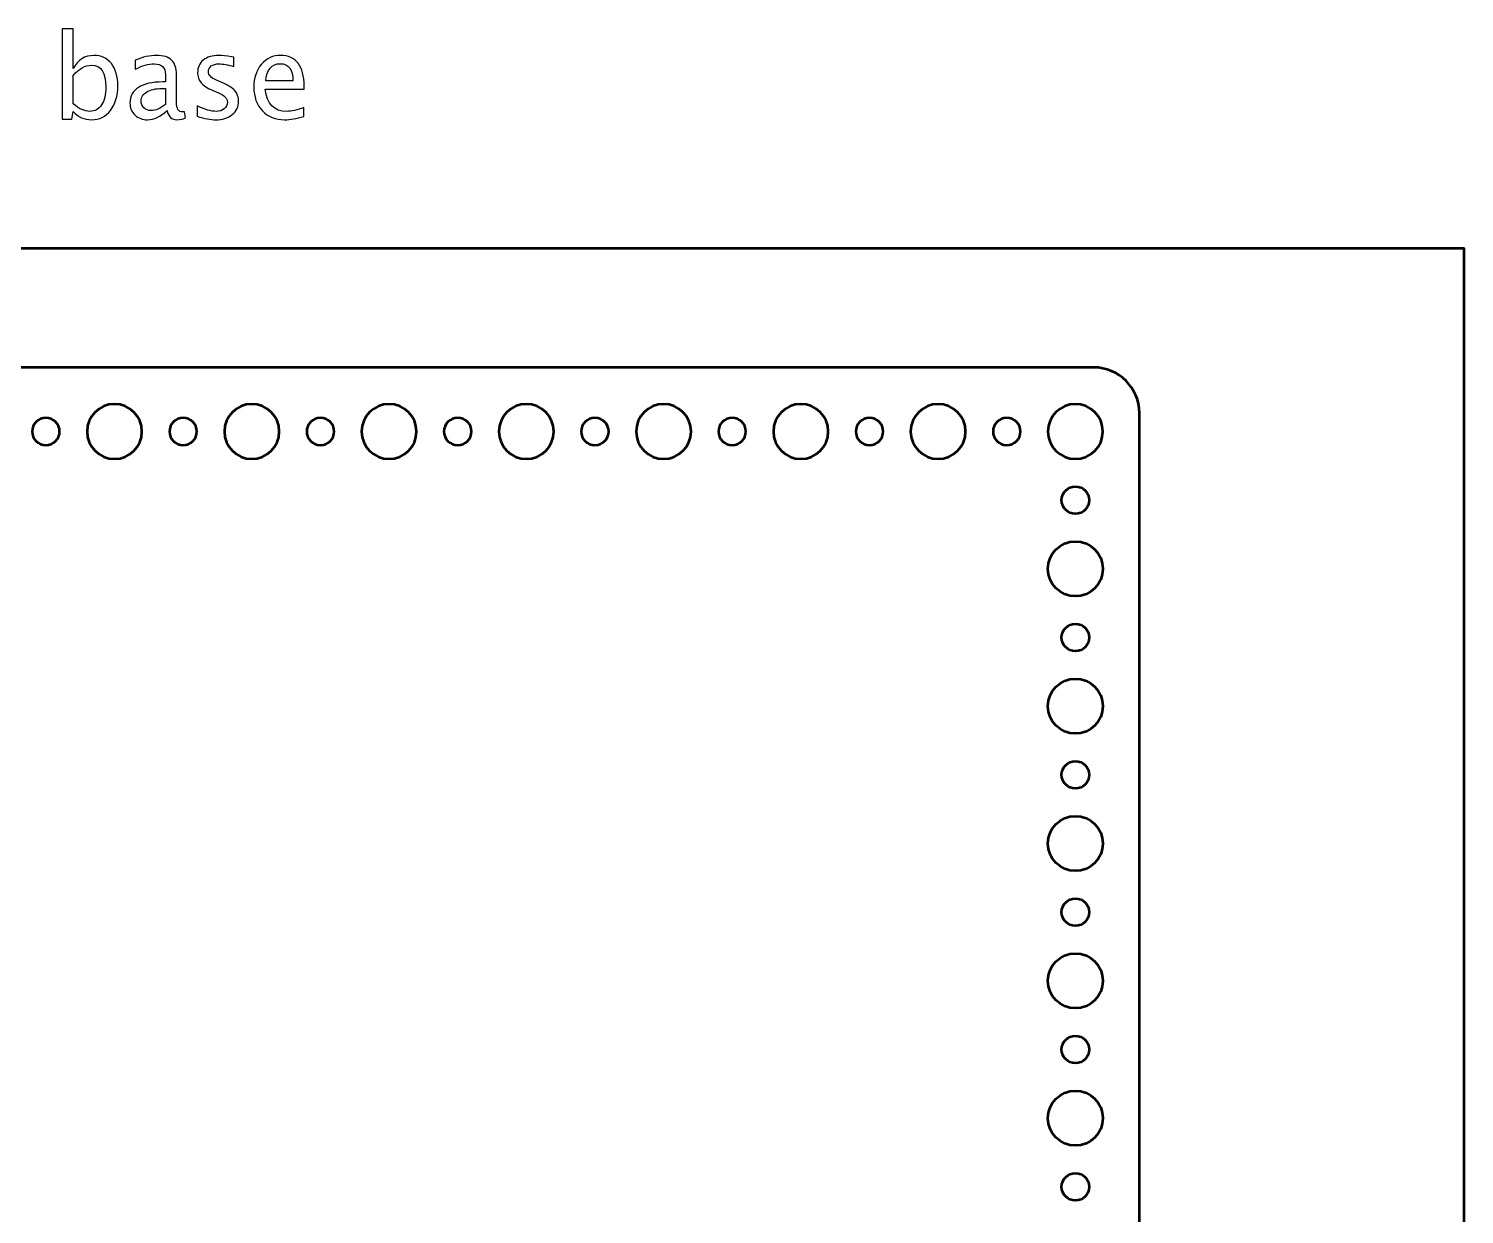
# Model space of a CAD drawing. Header units: centimetres. Extents: x -44 to 44, y -29.8 to 29.1.
# Drawn here: x -31.69 to -16, y 13.2 to 26.15 of the extents above; entities that cross this region are included whole.
import ezdxf

# ---------------------------------------------------------------- set-up
doc = ezdxf.new("R2010")
doc.units = ezdxf.units.CM
doc.header["$MEASUREMENT"] = 0
doc.layers.add('Layer 1', color=7, linetype='Continuous')

msp = doc.modelspace()

# ---------------------------------------------------------------- linework, layer by layer
at = {"layer": 'Layer 1', "color": 4, "lineweight": 53}
msp.add_lwpolyline([(-44, 0.25), (-16, 0.25), (-16, 23.75), (-44, 23.75), (-44, 0.25)], close=True, dxfattribs=at)
at = {"layer": 'Layer 1', "lineweight": 53}
for centre, major_axis in [((-20.25, 21), (0, 0.15)), ((-20.24999, 20.24999), (0, 0.30001)), ((-20.25, 19.5), (0, 0.15)), ((-20.24999, 18.74999), (0, 0.30001)), ((-20.25, 18), (0, 0.15)), ((-20.24999, 17.24999), (0, 0.30001)), ((-20.25, 16.5), (0, 0.15)), ((-20.24999, 15.74999), (0, 0.30001)), ((-20.25, 15), (0, 0.15)), ((-20.24999, 14.24999), (0, 0.30001)), ((-20.25, 13.5), (0, 0.15))]:
    msp.add_ellipse(centre, major_axis=major_axis, ratio=1, dxfattribs=at)
at = {"layer": 'Layer 1'}
for points, knots in [([(-31.3226, 25.16282), (-31.3226, 25.16282), (-31.3226, 26.14961), (-31.3226, 26.14961), (-31.3226, 26.14961), (-31.3226, 26.14961), (-31.20068, 26.14961), (-31.20068, 26.14961), (-31.20068, 26.14961), (-31.20068, 26.14961), (-31.20068, 25.71633), (-31.20068, 25.71633), (-31.20068, 25.71633), (-31.15073, 25.81052), (-31.07558, 25.85751), (-30.97547, 25.85751), (-30.97547, 25.85751), (-30.8944, 25.85751), (-30.83069, 25.82809), (-30.78412, 25.76903), (-30.78412, 25.76903), (-30.73755, 25.70998), (-30.71427, 25.62933), (-30.71427, 25.5271), (-30.71427, 25.5271), (-30.71427, 25.41576), (-30.74073, 25.3258), (-30.79343, 25.25765), (-30.79343, 25.25765), (-30.84614, 25.18928), (-30.91556, 25.1552), (-31.0015, 25.1552), (-31.0015, 25.1552), (-31.0813, 25.1552), (-31.14776, 25.18568), (-31.20068, 25.24685), (-31.20068, 25.24685), (-31.20068, 25.24685), (-31.2155, 25.16282), (-31.2155, 25.16282), (-31.2155, 25.16282), (-31.2155, 25.16282), (-31.3226, 25.16282), (-31.3226, 25.16282)], [0, 0, 0, 0, 0.08333333, 0.08333333, 0.08333333, 0.08333333, 0.16666667, 0.16666667, 0.16666667, 0.16666667, 0.25, 0.25, 0.25, 0.25, 0.33333333, 0.33333333, 0.33333333, 0.33333333, 0.41666667, 0.41666667, 0.41666667, 0.41666667, 0.5, 0.5, 0.5, 0.5, 0.58333333, 0.58333333, 0.58333333, 0.58333333, 0.66666667, 0.66666667, 0.66666667, 0.66666667, 0.75, 0.75, 0.75, 0.75, 0.83333333, 0.83333333, 0.83333333, 0.83333333, 1, 1, 1, 1]), ([(-31.20068, 25.33088), (-31.13781, 25.27479), (-31.07791, 25.24664), (-31.02097, 25.24664), (-31.02097, 25.24664), (-30.96488, 25.24664), (-30.92149, 25.27014), (-30.89101, 25.31691), (-30.89101, 25.31691), (-30.86032, 25.36369), (-30.84508, 25.42952), (-30.84508, 25.51461), (-30.84508, 25.51461), (-30.84508, 25.67209), (-30.89715, 25.75083), (-31.00129, 25.75083), (-31.00129, 25.75083), (-31.06945, 25.75083), (-31.13591, 25.714), (-31.20068, 25.64013), (-31.20068, 25.64013), (-31.20068, 25.64013), (-31.20068, 25.33088), (-31.20068, 25.33088)], [0, 0, 0, 0, 0.14285714, 0.14285714, 0.14285714, 0.14285714, 0.28571429, 0.28571429, 0.28571429, 0.28571429, 0.42857143, 0.42857143, 0.42857143, 0.42857143, 0.57142857, 0.57142857, 0.57142857, 0.57142857, 0.71428571, 0.71428571, 0.71428571, 0.71428571, 1, 1, 1, 1]), ([(-30.17643, 25.25617), (-30.24966, 25.18886), (-30.32015, 25.1552), (-30.38788, 25.1552), (-30.38788, 25.1552), (-30.44355, 25.1552), (-30.48991, 25.17256), (-30.52652, 25.20748), (-30.52652, 25.20748), (-30.56335, 25.24241), (-30.58177, 25.28643), (-30.58177, 25.33956), (-30.58177, 25.33956), (-30.58177, 25.41301), (-30.55087, 25.46953), (-30.48906, 25.5089), (-30.48906, 25.5089), (-30.42725, 25.54827), (-30.33856, 25.56795), (-30.22299, 25.56795), (-30.22299, 25.56795), (-30.22299, 25.56795), (-30.19442, 25.56795), (-30.19442, 25.56795), (-30.19442, 25.56795), (-30.19442, 25.56795), (-30.19442, 25.64902), (-30.19442, 25.64902), (-30.19442, 25.64902), (-30.19442, 25.72712), (-30.23506, 25.76607), (-30.31655, 25.76607), (-30.31655, 25.76607), (-30.37963, 25.76607), (-30.44863, 25.74617), (-30.52335, 25.70638), (-30.52335, 25.70638), (-30.52335, 25.70638), (-30.52335, 25.80671), (-30.52335, 25.80671), (-30.52335, 25.80671), (-30.44122, 25.84058), (-30.36375, 25.85751), (-30.29115, 25.85751), (-30.29115, 25.85751), (-30.21643, 25.85751), (-30.16119, 25.84058), (-30.12584, 25.8065), (-30.12584, 25.8065), (-30.09028, 25.77242), (-30.0725, 25.71993), (-30.0725, 25.64902), (-30.0725, 25.64902), (-30.0725, 25.64902), (-30.0725, 25.34485), (-30.0725, 25.34485), (-30.0725, 25.34485), (-30.0725, 25.27522), (-30.05112, 25.24029), (-30.00815, 25.24029), (-30.00815, 25.24029), (-30.00286, 25.24029), (-29.99503, 25.24114), (-29.98466, 25.24283), (-29.98466, 25.24283), (-29.98466, 25.24283), (-29.97598, 25.1751), (-29.97598, 25.1751), (-29.97598, 25.1751), (-30.00371, 25.16176), (-30.03419, 25.1552), (-30.06763, 25.1552), (-30.06763, 25.1552), (-30.12457, 25.1552), (-30.16076, 25.18886), (-30.17643, 25.25617)], [0, 0, 0, 0, 0.05, 0.05, 0.05, 0.05, 0.1, 0.1, 0.1, 0.1, 0.15, 0.15, 0.15, 0.15, 0.2, 0.2, 0.2, 0.2, 0.25, 0.25, 0.25, 0.25, 0.3, 0.3, 0.3, 0.3, 0.35, 0.35, 0.35, 0.35, 0.4, 0.4, 0.4, 0.4, 0.45, 0.45, 0.45, 0.45, 0.5, 0.5, 0.5, 0.5, 0.55, 0.55, 0.55, 0.55, 0.6, 0.6, 0.6, 0.6, 0.65, 0.65, 0.65, 0.65, 0.7, 0.7, 0.7, 0.7, 0.75, 0.75, 0.75, 0.75, 0.8, 0.8, 0.8, 0.8, 0.85, 0.85, 0.85, 0.85, 0.9, 0.9, 0.9, 0.9, 1, 1, 1, 1]), ([(-29.84623, 25.19457), (-29.84623, 25.19457), (-29.84623, 25.30633), (-29.84623, 25.30633), (-29.84623, 25.30633), (-29.76643, 25.26654), (-29.69722, 25.24664), (-29.63816, 25.24664), (-29.63816, 25.24664), (-29.60302, 25.24664), (-29.57381, 25.25617), (-29.55074, 25.27522), (-29.55074, 25.27522), (-29.52767, 25.29405), (-29.51603, 25.31776), (-29.51603, 25.34634), (-29.51603, 25.34634), (-29.51603, 25.38803), (-29.54841, 25.42254), (-29.61318, 25.44984), (-29.61318, 25.44984), (-29.61318, 25.44984), (-29.68452, 25.48011), (-29.68452, 25.48011), (-29.68452, 25.48011), (-29.78971, 25.52371), (-29.84242, 25.58679), (-29.84242, 25.6687), (-29.84242, 25.6687), (-29.84242, 25.72734), (-29.82168, 25.77348), (-29.78019, 25.80713), (-29.78019, 25.80713), (-29.7387, 25.84079), (-29.68176, 25.85751), (-29.60959, 25.85751), (-29.60959, 25.85751), (-29.57212, 25.85751), (-29.52555, 25.85243), (-29.47031, 25.84206), (-29.47031, 25.84206), (-29.47031, 25.84206), (-29.44491, 25.83719), (-29.44491, 25.83719), (-29.44491, 25.83719), (-29.44491, 25.83719), (-29.44491, 25.73559), (-29.44491, 25.73559), (-29.44491, 25.73559), (-29.51285, 25.75591), (-29.56704, 25.76607), (-29.60747, 25.76607), (-29.60747, 25.76607), (-29.64303, 25.76607), (-29.67118, 25.75824), (-29.69256, 25.74279), (-29.69256, 25.74279), (-29.71373, 25.72734), (-29.72431, 25.70659), (-29.72431, 25.68056), (-29.72431, 25.68056), (-29.72431, 25.64394), (-29.69468, 25.61282), (-29.6352, 25.58764), (-29.6352, 25.58764), (-29.6352, 25.58764), (-29.57657, 25.56287), (-29.57657, 25.56287), (-29.57657, 25.56287), (-29.5101, 25.53493), (-29.46311, 25.5053), (-29.4356, 25.47418), (-29.4356, 25.47418), (-29.40787, 25.44307), (-29.39411, 25.40412), (-29.39411, 25.35755), (-29.39411, 25.35755), (-29.39411, 25.2985), (-29.41739, 25.25003), (-29.46417, 25.21214), (-29.46417, 25.21214), (-29.51074, 25.17425), (-29.57043, 25.1552), (-29.64303, 25.1552), (-29.64303, 25.1552), (-29.69891, 25.1552), (-29.76643, 25.16832), (-29.84623, 25.19457)], [0, 0, 0, 0, 0.04347826, 0.04347826, 0.04347826, 0.04347826, 0.08695652, 0.08695652, 0.08695652, 0.08695652, 0.13043478, 0.13043478, 0.13043478, 0.13043478, 0.17391304, 0.17391304, 0.17391304, 0.17391304, 0.2173913, 0.2173913, 0.2173913, 0.2173913, 0.26086957, 0.26086957, 0.26086957, 0.26086957, 0.30434783, 0.30434783, 0.30434783, 0.30434783, 0.34782609, 0.34782609, 0.34782609, 0.34782609, 0.39130435, 0.39130435, 0.39130435, 0.39130435, 0.43478261, 0.43478261, 0.43478261, 0.43478261, 0.47826087, 0.47826087, 0.47826087, 0.47826087, 0.52173913, 0.52173913, 0.52173913, 0.52173913, 0.56521739, 0.56521739, 0.56521739, 0.56521739, 0.60869565, 0.60869565, 0.60869565, 0.60869565, 0.65217391, 0.65217391, 0.65217391, 0.65217391, 0.69565217, 0.69565217, 0.69565217, 0.69565217, 0.73913043, 0.73913043, 0.73913043, 0.73913043, 0.7826087, 0.7826087, 0.7826087, 0.7826087, 0.82608696, 0.82608696, 0.82608696, 0.82608696, 0.86956522, 0.86956522, 0.86956522, 0.86956522, 0.91304348, 0.91304348, 0.91304348, 0.91304348, 1, 1, 1, 1]), ([(-28.68058, 25.19203), (-28.76249, 25.16748), (-28.83256, 25.1552), (-28.89098, 25.1552), (-28.89098, 25.1552), (-28.99067, 25.1552), (-29.07174, 25.18822), (-29.13418, 25.25405), (-29.13418, 25.25405), (-29.19662, 25.31988), (-29.22795, 25.40518), (-29.22795, 25.51017), (-29.22795, 25.51017), (-29.22795, 25.61198), (-29.20043, 25.69559), (-29.14519, 25.76099), (-29.14519, 25.76099), (-29.08994, 25.82618), (-29.01925, 25.85878), (-28.9331, 25.85878), (-28.9331, 25.85878), (-28.85161, 25.85878), (-28.78853, 25.82978), (-28.74408, 25.77179), (-28.74408, 25.77179), (-28.69963, 25.71379), (-28.6774, 25.63166), (-28.6774, 25.52519), (-28.6774, 25.52519), (-28.6774, 25.52519), (-28.67804, 25.48794), (-28.67804, 25.48794), (-28.67804, 25.48794), (-28.67804, 25.48794), (-29.10349, 25.48794), (-29.10349, 25.48794), (-29.10349, 25.48794), (-29.08571, 25.32707), (-29.00718, 25.24664), (-28.86812, 25.24664), (-28.86812, 25.24664), (-28.8171, 25.24664), (-28.75466, 25.26103), (-28.68058, 25.28982), (-28.68058, 25.28982), (-28.68058, 25.28982), (-28.68058, 25.19203), (-28.68058, 25.19203)], [0, 0, 0, 0, 0.07692308, 0.07692308, 0.07692308, 0.07692308, 0.15384615, 0.15384615, 0.15384615, 0.15384615, 0.23076923, 0.23076923, 0.23076923, 0.23076923, 0.30769231, 0.30769231, 0.30769231, 0.30769231, 0.38461538, 0.38461538, 0.38461538, 0.38461538, 0.46153846, 0.46153846, 0.46153846, 0.46153846, 0.53846154, 0.53846154, 0.53846154, 0.53846154, 0.61538462, 0.61538462, 0.61538462, 0.61538462, 0.69230769, 0.69230769, 0.69230769, 0.69230769, 0.76923077, 0.76923077, 0.76923077, 0.76923077, 0.84615385, 0.84615385, 0.84615385, 0.84615385, 1, 1, 1, 1]), ([(-29.09714, 25.57938), (-29.09714, 25.57938), (-28.79996, 25.57938), (-28.79996, 25.57938), (-28.79996, 25.57938), (-28.79996, 25.70469), (-28.84674, 25.76734), (-28.94008, 25.76734), (-28.94008, 25.76734), (-29.03406, 25.76734), (-29.08634, 25.70469), (-29.09714, 25.57938)], [0, 0, 0, 0, 0.25, 0.25, 0.25, 0.25, 0.5, 0.5, 0.5, 0.5, 1, 1, 1, 1]), ([(-30.19442, 25.32263), (-30.19442, 25.32263), (-30.19442, 25.49556), (-30.19442, 25.49556), (-30.19442, 25.49556), (-30.19442, 25.49556), (-30.23358, 25.49683), (-30.23358, 25.49683), (-30.23358, 25.49683), (-30.30131, 25.49683), (-30.35592, 25.48434), (-30.39762, 25.45937), (-30.39762, 25.45937), (-30.43911, 25.43418), (-30.45985, 25.40095), (-30.45985, 25.35946), (-30.45985, 25.35946), (-30.45985, 25.33046), (-30.44948, 25.30591), (-30.42895, 25.2858), (-30.42895, 25.2858), (-30.4082, 25.26569), (-30.38301, 25.25553), (-30.35317, 25.25553), (-30.35317, 25.25553), (-30.30237, 25.25553), (-30.24945, 25.27797), (-30.19442, 25.32263)], [0, 0, 0, 0, 0.125, 0.125, 0.125, 0.125, 0.25, 0.25, 0.25, 0.25, 0.375, 0.375, 0.375, 0.375, 0.5, 0.5, 0.5, 0.5, 0.625, 0.625, 0.625, 0.625, 0.75, 0.75, 0.75, 0.75, 1, 1, 1, 1])]:
    msp.add_open_spline(points, degree=3, knots=knots, dxfattribs=at)
at = {"layer": 'Layer 1', "lineweight": 53}
for points, knots in [([(-40.45, 2.05), (-40.45, 2.05), (-40.45, 21.95), (-40.45, 21.95), (-40.45, 21.95), (-40.45, 22.22614), (-40.22614, 22.45), (-39.95, 22.45), (-39.95, 22.45), (-39.95, 22.45), (-20.05, 22.45), (-20.05, 22.45), (-20.05, 22.45), (-19.77386, 22.45), (-19.55, 22.22614), (-19.55, 21.95), (-19.55, 21.95), (-19.55, 21.95), (-19.55, 2.05), (-19.55, 2.05), (-19.55, 2.05), (-19.55, 1.77386), (-19.77386, 1.55), (-20.05, 1.55), (-20.05, 1.55), (-20.05, 1.55), (-39.95, 1.55), (-39.95, 1.55), (-39.95, 1.55), (-40.22614, 1.55), (-40.45, 1.77386), (-40.45, 2.05)], [0, 0, 0, 0, 0.11111111, 0.11111111, 0.11111111, 0.11111111, 0.22222222, 0.22222222, 0.22222222, 0.22222222, 0.33333333, 0.33333333, 0.33333333, 0.33333333, 0.44444444, 0.44444444, 0.44444444, 0.44444444, 0.55555556, 0.55555556, 0.55555556, 0.55555556, 0.66666667, 0.66666667, 0.66666667, 0.66666667, 0.77777778, 0.77777778, 0.77777778, 0.77777778, 1, 1, 1, 1]), ([(-31.05, 21.75), (-31.05, 21.91569), (-30.91569, 22.05), (-30.75, 22.05), (-30.75, 22.05), (-30.58431, 22.05), (-30.45, 21.91569), (-30.45, 21.75), (-30.45, 21.75), (-30.45, 21.58431), (-30.58431, 21.45), (-30.75, 21.45), (-30.75, 21.45), (-30.91569, 21.45), (-31.05, 21.58431), (-31.05, 21.75)], [0, 0, 0, 0, 0.2, 0.2, 0.2, 0.2, 0.4, 0.4, 0.4, 0.4, 0.6, 0.6, 0.6, 0.6, 1, 1, 1, 1]), ([(-29.55, 21.75), (-29.55, 21.91569), (-29.41569, 22.05), (-29.25, 22.05), (-29.25, 22.05), (-29.08431, 22.05), (-28.95, 21.91569), (-28.95, 21.75), (-28.95, 21.75), (-28.95, 21.58431), (-29.08431, 21.45), (-29.25, 21.45), (-29.25, 21.45), (-29.41569, 21.45), (-29.55, 21.58431), (-29.55, 21.75)], [0, 0, 0, 0, 0.2, 0.2, 0.2, 0.2, 0.4, 0.4, 0.4, 0.4, 0.6, 0.6, 0.6, 0.6, 1, 1, 1, 1]), ([(-28.05, 21.75), (-28.05, 21.91569), (-27.91569, 22.05), (-27.75, 22.05), (-27.75, 22.05), (-27.58431, 22.05), (-27.45, 21.91569), (-27.45, 21.75), (-27.45, 21.75), (-27.45, 21.58431), (-27.58431, 21.45), (-27.75, 21.45), (-27.75, 21.45), (-27.91569, 21.45), (-28.05, 21.58431), (-28.05, 21.75)], [0, 0, 0, 0, 0.2, 0.2, 0.2, 0.2, 0.4, 0.4, 0.4, 0.4, 0.6, 0.6, 0.6, 0.6, 1, 1, 1, 1]), ([(-26.55, 21.75), (-26.55, 21.91569), (-26.41569, 22.05), (-26.25, 22.05), (-26.25, 22.05), (-26.08431, 22.05), (-25.95, 21.91569), (-25.95, 21.75), (-25.95, 21.75), (-25.95, 21.58431), (-26.08431, 21.45), (-26.25, 21.45), (-26.25, 21.45), (-26.41569, 21.45), (-26.55, 21.58431), (-26.55, 21.75)], [0, 0, 0, 0, 0.2, 0.2, 0.2, 0.2, 0.4, 0.4, 0.4, 0.4, 0.6, 0.6, 0.6, 0.6, 1, 1, 1, 1]), ([(-25.05, 21.75), (-25.05, 21.91569), (-24.91569, 22.05), (-24.75, 22.05), (-24.75, 22.05), (-24.58431, 22.05), (-24.45, 21.91569), (-24.45, 21.75), (-24.45, 21.75), (-24.45, 21.58431), (-24.58431, 21.45), (-24.75, 21.45), (-24.75, 21.45), (-24.91569, 21.45), (-25.05, 21.58431), (-25.05, 21.75)], [0, 0, 0, 0, 0.2, 0.2, 0.2, 0.2, 0.4, 0.4, 0.4, 0.4, 0.6, 0.6, 0.6, 0.6, 1, 1, 1, 1]), ([(-23.55, 21.75), (-23.55, 21.91569), (-23.41569, 22.05), (-23.25, 22.05), (-23.25, 22.05), (-23.08431, 22.05), (-22.95, 21.91569), (-22.95, 21.75), (-22.95, 21.75), (-22.95, 21.58431), (-23.08431, 21.45), (-23.25, 21.45), (-23.25, 21.45), (-23.41569, 21.45), (-23.55, 21.58431), (-23.55, 21.75)], [0, 0, 0, 0, 0.2, 0.2, 0.2, 0.2, 0.4, 0.4, 0.4, 0.4, 0.6, 0.6, 0.6, 0.6, 1, 1, 1, 1]), ([(-22.05, 21.75), (-22.05, 21.91569), (-21.91569, 22.05), (-21.75, 22.05), (-21.75, 22.05), (-21.58431, 22.05), (-21.45, 21.91569), (-21.45, 21.75), (-21.45, 21.75), (-21.45, 21.58431), (-21.58431, 21.45), (-21.75, 21.45), (-21.75, 21.45), (-21.91569, 21.45), (-22.05, 21.58431), (-22.05, 21.75)], [0, 0, 0, 0, 0.2, 0.2, 0.2, 0.2, 0.4, 0.4, 0.4, 0.4, 0.6, 0.6, 0.6, 0.6, 1, 1, 1, 1]), ([(-20.55, 21.75), (-20.55, 21.91569), (-20.41569, 22.05), (-20.25, 22.05), (-20.25, 22.05), (-20.08431, 22.05), (-19.95, 21.91569), (-19.95, 21.75), (-19.95, 21.75), (-19.95, 21.58431), (-20.08431, 21.45), (-20.25, 21.45), (-20.25, 21.45), (-20.41569, 21.45), (-20.55, 21.58431), (-20.55, 21.75)], [0, 0, 0, 0, 0.2, 0.2, 0.2, 0.2, 0.4, 0.4, 0.4, 0.4, 0.6, 0.6, 0.6, 0.6, 1, 1, 1, 1]), ([(-31.65, 21.75), (-31.65, 21.83284), (-31.58284, 21.9), (-31.5, 21.9), (-31.5, 21.9), (-31.41716, 21.9), (-31.35, 21.83284), (-31.35, 21.75), (-31.35, 21.75), (-31.35, 21.66716), (-31.41716, 21.6), (-31.5, 21.6), (-31.5, 21.6), (-31.58284, 21.6), (-31.65, 21.66716), (-31.65, 21.75)], [0, 0, 0, 0, 0.2, 0.2, 0.2, 0.2, 0.4, 0.4, 0.4, 0.4, 0.6, 0.6, 0.6, 0.6, 1, 1, 1, 1]), ([(-30.15, 21.75), (-30.15, 21.83284), (-30.08284, 21.9), (-30, 21.9), (-30, 21.9), (-29.91716, 21.9), (-29.85, 21.83284), (-29.85, 21.75), (-29.85, 21.75), (-29.85, 21.66716), (-29.91716, 21.6), (-30, 21.6), (-30, 21.6), (-30.08284, 21.6), (-30.15, 21.66716), (-30.15, 21.75)], [0, 0, 0, 0, 0.2, 0.2, 0.2, 0.2, 0.4, 0.4, 0.4, 0.4, 0.6, 0.6, 0.6, 0.6, 1, 1, 1, 1]), ([(-28.65, 21.75), (-28.65, 21.83284), (-28.58284, 21.9), (-28.5, 21.9), (-28.5, 21.9), (-28.41716, 21.9), (-28.35, 21.83284), (-28.35, 21.75), (-28.35, 21.75), (-28.35, 21.66716), (-28.41716, 21.6), (-28.5, 21.6), (-28.5, 21.6), (-28.58284, 21.6), (-28.65, 21.66716), (-28.65, 21.75)], [0, 0, 0, 0, 0.2, 0.2, 0.2, 0.2, 0.4, 0.4, 0.4, 0.4, 0.6, 0.6, 0.6, 0.6, 1, 1, 1, 1]), ([(-27.15, 21.75), (-27.15, 21.83284), (-27.08284, 21.9), (-27, 21.9), (-27, 21.9), (-26.91716, 21.9), (-26.85, 21.83284), (-26.85, 21.75), (-26.85, 21.75), (-26.85, 21.66716), (-26.91716, 21.6), (-27, 21.6), (-27, 21.6), (-27.08284, 21.6), (-27.15, 21.66716), (-27.15, 21.75)], [0, 0, 0, 0, 0.2, 0.2, 0.2, 0.2, 0.4, 0.4, 0.4, 0.4, 0.6, 0.6, 0.6, 0.6, 1, 1, 1, 1]), ([(-25.65, 21.75), (-25.65, 21.83284), (-25.58284, 21.9), (-25.5, 21.9), (-25.5, 21.9), (-25.41716, 21.9), (-25.35, 21.83284), (-25.35, 21.75), (-25.35, 21.75), (-25.35, 21.66716), (-25.41716, 21.6), (-25.5, 21.6), (-25.5, 21.6), (-25.58284, 21.6), (-25.65, 21.66716), (-25.65, 21.75)], [0, 0, 0, 0, 0.2, 0.2, 0.2, 0.2, 0.4, 0.4, 0.4, 0.4, 0.6, 0.6, 0.6, 0.6, 1, 1, 1, 1]), ([(-24.15, 21.75), (-24.15, 21.83284), (-24.08284, 21.9), (-24, 21.9), (-24, 21.9), (-23.91716, 21.9), (-23.85, 21.83284), (-23.85, 21.75), (-23.85, 21.75), (-23.85, 21.66716), (-23.91716, 21.6), (-24, 21.6), (-24, 21.6), (-24.08284, 21.6), (-24.15, 21.66716), (-24.15, 21.75)], [0, 0, 0, 0, 0.2, 0.2, 0.2, 0.2, 0.4, 0.4, 0.4, 0.4, 0.6, 0.6, 0.6, 0.6, 1, 1, 1, 1]), ([(-22.65, 21.75), (-22.65, 21.83284), (-22.58284, 21.9), (-22.5, 21.9), (-22.5, 21.9), (-22.41716, 21.9), (-22.35, 21.83284), (-22.35, 21.75), (-22.35, 21.75), (-22.35, 21.66716), (-22.41716, 21.6), (-22.5, 21.6), (-22.5, 21.6), (-22.58284, 21.6), (-22.65, 21.66716), (-22.65, 21.75)], [0, 0, 0, 0, 0.2, 0.2, 0.2, 0.2, 0.4, 0.4, 0.4, 0.4, 0.6, 0.6, 0.6, 0.6, 1, 1, 1, 1]), ([(-21.15, 21.75), (-21.15, 21.83284), (-21.08284, 21.9), (-21, 21.9), (-21, 21.9), (-20.91716, 21.9), (-20.85, 21.83284), (-20.85, 21.75), (-20.85, 21.75), (-20.85, 21.66716), (-20.91716, 21.6), (-21, 21.6), (-21, 21.6), (-21.08284, 21.6), (-21.15, 21.66716), (-21.15, 21.75)], [0, 0, 0, 0, 0.2, 0.2, 0.2, 0.2, 0.4, 0.4, 0.4, 0.4, 0.6, 0.6, 0.6, 0.6, 1, 1, 1, 1])]:
    msp.add_open_spline(points, degree=3, knots=knots, dxfattribs=at)

doc.saveas('drawing.dxf')
